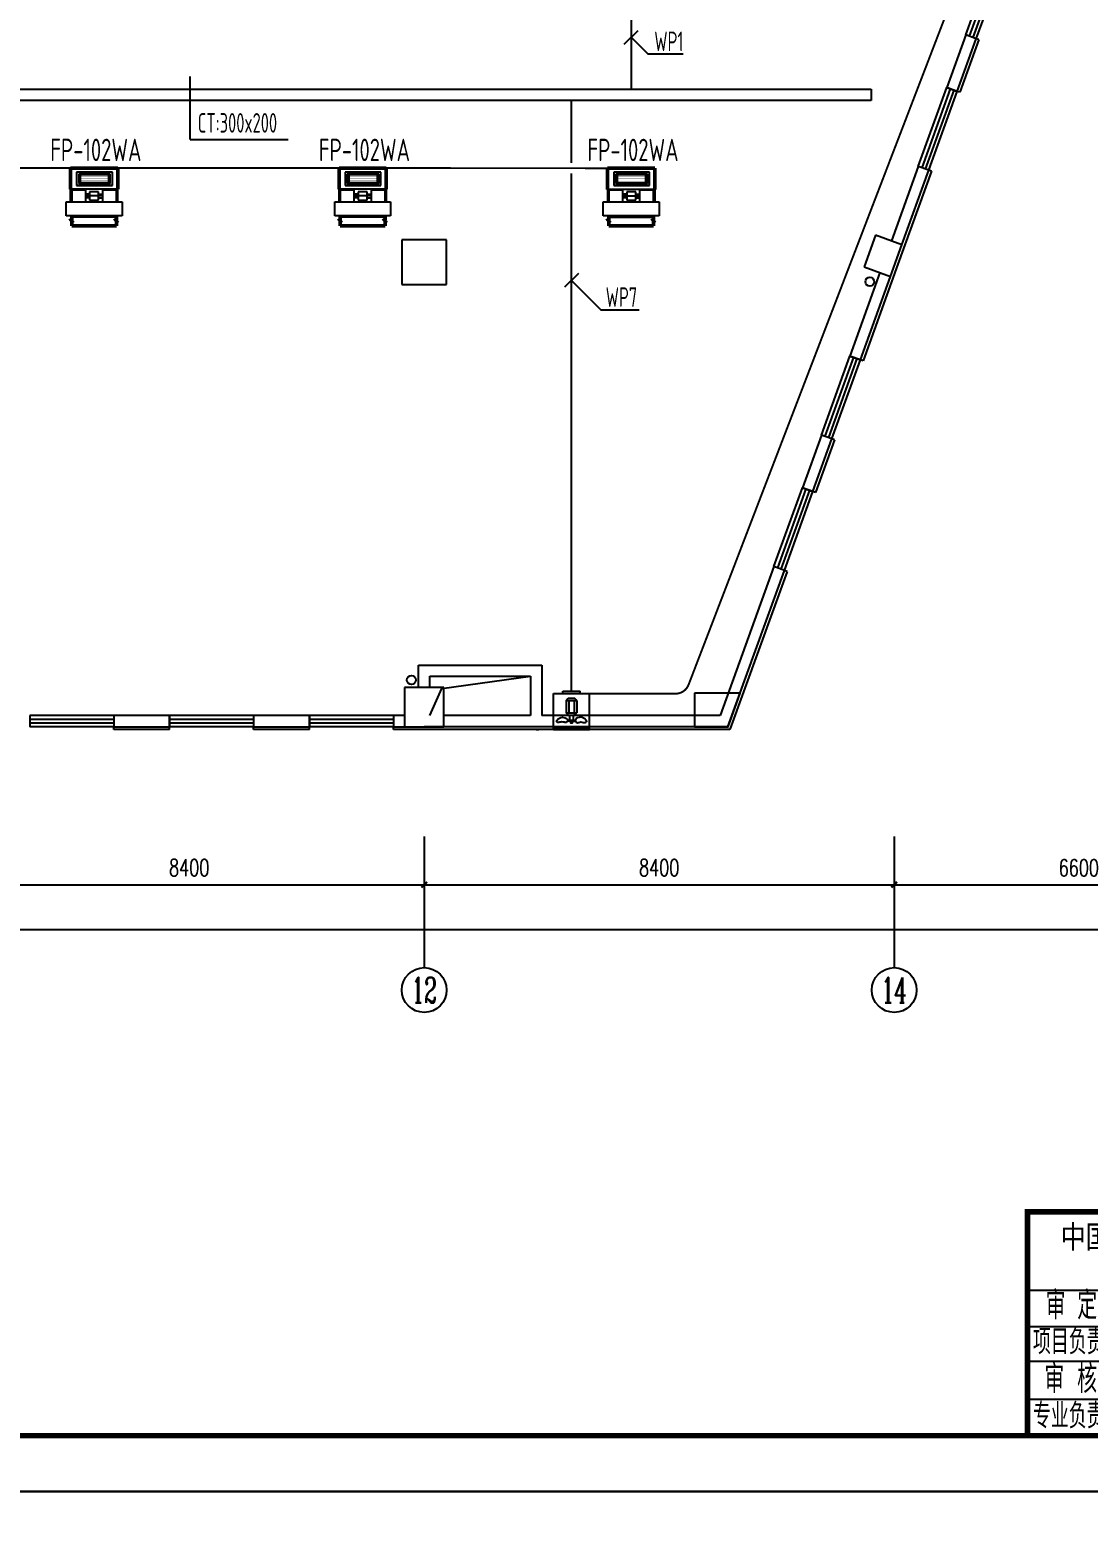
# Model space of a CAD drawing. Extents: x 2166032 to 5302137, y 581493 to 2416206.
# Drawn here: x 2382242 to 2401160, y 1092445 to 1119035 of the extents above; entities that cross this region are included whole.
import ezdxf
from ezdxf.enums import TextEntityAlignment as Align

# ---------------------------------------------------------------- set-up
doc = ezdxf.new("R2010")
doc.units = 0
doc.header["$LTSCALE"] = 1000
doc.header["$MEASUREMENT"] = 0
for name, color, linetype in [('ACS_FFG_FK', 7, 'Continuous'), ('AXIS', 3, 'Continuous'), ('AXIS_TEXT', 7, 'Continuous'), ('CABLETRAY', 4, 'Continuous'), ('COLUMN', 2, 'Continuous'), ('DIM-照明', 3, 'Continuous'), ('PUB_TEXT', 7, 'Continuous'), ('PUB_TITLE', 137, 'Continuous'), ('SURFACE', 8, 'Continuous'), ('TEL_TEXT', 7, 'Continuous'), ('WALL', 8, 'Continuous'), ('WINDOW', 8, 'Continuous'), ('WIRE-照明', 1, 'Continuous'), ('屋面', 151, 'Continuous'), ('消防', 7, 'Continuous'), ('风机盘管', 7, 'Continuous')]:
    doc.layers.add(name, color=color, linetype=linetype)
doc.layers.add('ACS_KT_SB', color=130, linetype='Continuous', lineweight=13)
doc.layers.add('ACS_SFG_F2', color=6, linetype='Continuous', lineweight=50)
doc.styles.add('-黑体', font='simhei.ttf', dxfattribs={"width": 0.8})
doc.styles.add('_TCH_AXIS', font='complex_.ttf')
doc.styles.add('_TEL_DIM', font='@tssdeng.shx', dxfattribs={"width": 0.8, "height": 3.5, "bigfont": '!tssdchn.shx'})
doc.styles.add('COMPLEX', font='complex_.ttf')
doc.styles.add('DIM_FONT', font='simplex_.ttf', dxfattribs={"width": 0.7})
doc.styles.add('HZ', font='！tssdeng.shx', dxfattribs={"bigfont": '！tssdchn.shx'})
doc.styles.add('TSSD_Dimension', font='Tssdeng.shx', dxfattribs={"width": 0.7, "bigfont": 'tssdchn.shx'})
doc.styles.add('TSSD_REIN', font='tssdeng.shx', dxfattribs={"width": 0.7, "bigfont": 'tssdchn.shx'})
doc.dimstyles.new('DIMN', dxfattribs={"dimtxt": 300, "dimasz": 100, "dimexe": 250, "dimexo": 300, "dimgap": 150, "dimtad": 1, "dimdec": 0, "dimzin": 0, "dimdsep": 46, "dimtxsty": 'DIM_FONT', "dimblk": 'ARCHTICK', "dimcen": 0.09, "dimclrt": 7, "dimazin": 2, "dimtfac": 1, "dimtdec": 0, "dimtix": 1, "dimtmove": 2, "dimatfit": 3, "dimldrblk": 'ARCHTICK', "dimfxl": 1, "dimtolj": 1, "dimtzin": 0, "dimarcsym": 0})

# ---------------------------------------------------------------- blocks, each defined once
blk = doc.blocks.new('$图签$00000001')
blk.add_line((-123, 6.5), (-100, 0))
at = {"layer": 'PUB_TITLE'}
for p, q in [((-100, 0), (-100, 40)), ((-35, 0), (-35, 40)), ((-23, 0), (-23, 40)), ((-180, 26), (0, 26)), ((-162, 0), (-162, 26)), ((-139, 0), (-139, 26)), ((-123, 0), (-123, 26)), ((-180, 19.5), (-100, 19.5)), ((-35, 16.86), (0, 16.86)), ((-180, 13.28), (-139, 13.28)), ((-123, 13), (-100, 13)), ((-180, 6.5), (0, 6.5)), ((-73, 0), (-73, 6.5)), ((-61, 0), (-61, 6.5))]:
    blk.add_line(p, q, dxfattribs=at)
at = {"layer": 'PUB_TITLE', "const_width": 1}
blk.add_lwpolyline([(-180, 0), (-180, 40), (0, 40)], dxfattribs=at)
at = {"layer": 'PUB_TITLE'}
blk.add_lwpolyline([(0, 40), (-180, 40), (-180, 0), (0, 0)], close=True, dxfattribs=at)
at = {"layer": 'PUB_TEXT', "style": 'TSSD_REIN'}
for s, height, width, p in [('阶段', 5, 0.8, (-33.39, 30.46)), ('施工图', 5, 0.8, (-17.87, 30.46)), ('建设部发甲设证书', 4, 0.7, (-165.53, 28.06)), ('A111001255', 4, 0.7, (-143.13, 28.06)), ('号', 4, 0.7, (-121.8, 28.06)), ('审', 5, 0.75, (-176.74, 20.78)), ('定', 5, 0.75, (-171.1, 20.78)), ('校 对', 5, 0.8, (-136.27, 20.81)), ('册号', 5, 0.8, (-33.39, 18.85)), ('D大陆-车间', 4.05, 0.75, (-22.67, 18.71)), ('项目负责人', 4.5, 0.75, (-179.02, 14.53)), ('设 计', 5, 0.8, (-136.37, 10.62)), ('图号', 5, 0.8, (-33.39, 9.19)), ('电', 5, 0.8, (-17.17, 9.21)), ('审 核', 5, 0.75, (-176.96, 7.62)), ('专业负责人', 4.5, 0.75, (-179.03, 1.3)), ('制 图', 5, 0.8, (-136.37, 1.02)), ('A1+1/4', 4.5, 0.75, (-93.87, 1.3)), ('比例', 5, 0.8, (-71.29, 1.01)), ('1:100', 4.5, 0.75, (-57.61, 1.3)), ('日期', 5, 0.8, (-33.97, 0.67)), ('2012年03月', 4.05, 0.75, (-22.29, 1.33))]:
    blk.add_text(s, height=height, dxfattribs=dict(at, width=width)).set_placement(p)
at = {"layer": 'PUB_TITLE', "color": 7, "style": '-黑体', "width": 0.8}
blk.add_text('中国航天建筑设计研究院（集团）', height=4.0889, dxfattribs=at).set_placement((-174.05, 33.5))
blk.add_text('大陆机电生产装配车间', height=4.089, dxfattribs=at).set_placement((-68.03, 30.09), align=Align.CENTER)
blk = doc.blocks.new('$SB61_1')
for p, q in [((-344, 91), (-380, 54)), ((-380, 54), (-380, -52)), ((-344, 91), (-134, 91)), ((-344, 91), (-344, -89)), ((-344, 43), (-134, 43)), ((-93, 50), (-134, 91)), ((-134, 91), (-134, -89)), ((-93, 50), (-93, -47)), ((-93, 32), (-10, 32)), ((-10, 66), (-10, -64)), ((-10, 66), (10, 66)), ((10, 16), (10, 66)), ((-344, -89), (-380, -52)), ((-344, -45), (-134, -45)), ((-344, -89), (-134, -89)), ((-93, -47), (-134, -89)), ((-93, -27), (-10, -27)), ((-10, -64), (10, -64)), ((10, -16), (10, -64))]:
    blk.add_line(p, q)
for points in [[(27, 198, 0.411372), (11, 254, 0.494273), (-35, 83, 0.741953), (33, 105, 0.098181), (27, 124, -0.171786), (27, 198)], [(31, -198, -0.313475), (12, -256, -0.472676), (-35, -80, -0.748081), (34, -102, -0.098181), (28, -121, 0.171786), (28, -196)]]:
    blk.add_lwpolyline(points, format="xyb")
blk.add_lwpolyline([(10, 16), (34, 16), (34, -16), (10, -16)], close=True)
for tag, p, height, style, width, flags in [('UNIT', (0, 0), 0.001, 'HZ', 0.7, 1), ('WHAT', (0, 0), 0.001, 'HZ', 0.7, 1), ('SPEC', (0, 0), 0.001, 'HZ', 0.7, 1), ('YSIZE', (34, -16), 0.15, 'DIM_FONT', 0.8, 9), ('XSIZE', (34, -16), 0.15, 'DIM_FONT', 0.8, 9)]:
    blk.add_attdef(tag, p, '', height=height, dxfattribs=dict(style=style, width=width, flags=flags))
blk = doc.blocks.new('A$C54D307B5')
at = {"layer": '消防'}
for p, q in [((0, -300), (0, 300)), ((0, 300), (640, 300)), ((165, 345), (475, 345)), ((165, 300), (165, 345)), ((475, 300), (475, 345)), ((640, -300), (640, 300)), ((0, -340), (0, -300)), ((0, -300), (640, -300)), ((0, -340), (640, -340)), ((640, -340), (640, -300))]:
    blk.add_line(p, q, dxfattribs=at)
at = {"layer": '风机盘管', "xscale": -1.057367996545509, "yscale": 1.057367996545509, "zscale": 1.0573679886336, "rotation": 90}
blk.add_blockref('$SB61_1', (321, -183), dxfattribs=at)
blk = doc.blocks.new('H-DTDFFS-20')
for p, q in [((-0.5, 0.5), (0.5, 0.5)), ((-0.5, -0.5), (-0.5, 0.5)), ((0.5, 0.5), (-0.5, 0.5)), ((0.5, 0.5), (0.5, -0.5)), ((-0.44, -0.34), (-0.44, 0.34)), ((-0.44, 0.34), (0.44, 0.34)), ((-0.4, 0.3), (0.4, 0.3)), ((-0.4, -0.3), (-0.4, 0.3)), ((0.4, 0.3), (0.4, -0.3)), ((0.44, 0.34), (0.44, -0.34)), ((0.44, -0.34), (-0.44, -0.34)), ((0.4, -0.3), (-0.4, -0.3)), ((0.5, -0.5), (-0.5, -0.5))]:
    blk.add_line(p, q)
at = {"const_width": 0.01}
for points in [[(-0.4, 0.162), (0.4, 0.162)], [(-0.4, 0), (0.4, 0)], [(-0.4, -0.162), (0.4, -0.162)]]:
    blk.add_lwpolyline(points, dxfattribs=at)
blk = doc.blocks.new('_ArchTick')
at = {"color": 0, "linetype": 'ByBlock', "const_width": 0.4}
blk.add_lwpolyline([(-0.5, -0.5), (0.5, 0.5)], dxfattribs=at)
blk = doc.blocks.new('*D2307')
at = {"layer": 'AXIS', "color": 0, "lineweight": -2}
for p, q in [((2380892, 1104623), (2380892, 1103512)), ((2389292, 1104623), (2389292, 1103512)), ((2380892, 1103762), (2389292, 1103762))]:
    blk.add_line(p, q, dxfattribs=at)
at = {"layer": 'Defpoints', "color": 0}
for p in [(2380892, 1104923), (2389292, 1104923), (2389292, 1103762)]:
    blk.add_point(p, dxfattribs=at)
at = {"layer": 'AXIS', "color": 0, "lineweight": -2, "xscale": 100, "yscale": 100, "zscale": 100, "rotation": 180}
blk.add_blockref('_ArchTick', (2380892, 1103762), dxfattribs=at)
at = {"layer": 'AXIS', "color": 0, "lineweight": -2, "xscale": 100, "yscale": 100, "zscale": 100}
blk.add_blockref('_ArchTick', (2389292, 1103762), dxfattribs=at)
at = {"layer": 'AXIS', "color": 7, "insert": (2385092, 1104067), "char_height": 300, "attachment_point": 5, "style": 'DIM_FONT'}
blk.add_mtext('\\A1;8400', dxfattribs=at)
blk = doc.blocks.new('*D2308')
at = {"layer": 'AXIS', "color": 0, "lineweight": -2}
for p, q in [((2389292, 1104623), (2389292, 1103512)), ((2397692, 1104623), (2397692, 1103512)), ((2389292, 1103762), (2397692, 1103762))]:
    blk.add_line(p, q, dxfattribs=at)
at = {"layer": 'Defpoints', "color": 0}
for p in [(2389292, 1104923), (2397692, 1104923), (2397692, 1103762)]:
    blk.add_point(p, dxfattribs=at)
at = {"layer": 'AXIS', "color": 0, "lineweight": -2, "xscale": 100, "yscale": 100, "zscale": 100, "rotation": 180}
blk.add_blockref('_ArchTick', (2389292, 1103762), dxfattribs=at)
at = {"layer": 'AXIS', "color": 0, "lineweight": -2, "xscale": 100, "yscale": 100, "zscale": 100}
blk.add_blockref('_ArchTick', (2397692, 1103762), dxfattribs=at)
at = {"layer": 'AXIS', "color": 7, "insert": (2393492, 1104067), "char_height": 300, "attachment_point": 5, "style": 'DIM_FONT'}
blk.add_mtext('\\A1;8400', dxfattribs=at)
blk = doc.blocks.new('*D2309')
at = {"layer": 'AXIS', "color": 0, "lineweight": -2}
for p, q in [((2397692, 1104623), (2397692, 1103512)), ((2404292, 1104623), (2404292, 1103512)), ((2397692, 1103762), (2404292, 1103762))]:
    blk.add_line(p, q, dxfattribs=at)
at = {"layer": 'Defpoints', "color": 0}
for p in [(2397692, 1104923), (2404292, 1104923), (2404292, 1103762)]:
    blk.add_point(p, dxfattribs=at)
at = {"layer": 'AXIS', "color": 0, "lineweight": -2, "xscale": 100, "yscale": 100, "zscale": 100, "rotation": 180}
blk.add_blockref('_ArchTick', (2397692, 1103762), dxfattribs=at)
at = {"layer": 'AXIS', "color": 0, "lineweight": -2, "xscale": 100, "yscale": 100, "zscale": 100}
blk.add_blockref('_ArchTick', (2404292, 1103762), dxfattribs=at)
at = {"layer": 'AXIS', "color": 7, "insert": (2400992, 1104064), "char_height": 300, "attachment_point": 5, "style": 'DIM_FONT'}
blk.add_mtext('\\A1;6600', dxfattribs=at)
blk = doc.blocks.new('*D2311')
at = {"layer": 'AXIS', "color": 0, "lineweight": -2}
for p, q in [((2328892, 1104323), (2328892, 1102712)), ((2406722, 1104323), (2406722, 1102712)), ((2328892, 1102962), (2406722, 1102962))]:
    blk.add_line(p, q, dxfattribs=at)
at = {"layer": 'Defpoints', "color": 0}
for p in [(2328892, 1104623), (2406722, 1104623), (2406722, 1102962)]:
    blk.add_point(p, dxfattribs=at)
at = {"layer": 'AXIS', "color": 0, "lineweight": -2, "xscale": 100, "yscale": 100, "zscale": 100, "rotation": 180}
blk.add_blockref('_ArchTick', (2328892, 1102962), dxfattribs=at)
at = {"layer": 'AXIS', "color": 0, "lineweight": -2, "xscale": 100, "yscale": 100, "zscale": 100}
blk.add_blockref('_ArchTick', (2406722, 1102962), dxfattribs=at)
at = {"layer": 'AXIS', "color": 7, "insert": (2367807, 1103264), "char_height": 300, "attachment_point": 5, "style": 'DIM_FONT'}
blk.add_mtext('\\A1;77830', dxfattribs=at)
blk = doc.blocks.new('$TCHSYS$WIN2D')
for p, q in [((-0.5, 0.5), (0.5, 0.5)), ((-0.5, 0.5), (-0.5, -0.5)), ((0.5, 0.5), (0.5, -0.5)), ((0.5, 0.167), (-0.5, 0.167)), ((0.5, -0.167), (-0.5, -0.167)), ((-0.5, -0.5), (0.5, -0.5))]:
    blk.add_line(p, q)
blk = doc.blocks.new('_AXISO')
blk.add_circle((0, 0), 0.5)
at = {"layer": 'AXIS_TEXT', "style": 'COMPLEX', "width": 1.171875}
blk.add_attdef('A', text='', height=0.56, dxfattribs=at).set_placement((-0.25, -0.28), (0.25, -0.28), align=Align.FIT)

msp = doc.modelspace()

# ---------------------------------------------------------------- linework, layer by layer
for q in [(2385111.2, 1118202.7), (2386860.9, 1117073.8)]:
    msp.add_line((2385111.2, 1117073.8), q)
at = {"color": 0}
for p, q in [((2383816.8, 1116185.1), (2382966.8, 1116185.1)), ((2382966.8, 1116185.1), (2382966.8, 1115960.1)), ((2383241.8, 1116172.6), (2382991.8, 1116172.6)), ((2382991.8, 1116172.6), (2382991.8, 1115960.1)), ((2383241.8, 1115960.1), (2383241.8, 1116172.6)), ((2383311.8, 1116097.6), (2383241.8, 1116097.6)), ((2383541.8, 1116066.3), (2383241.8, 1116066.3)), ((2383311.8, 1116035.1), (2383241.8, 1116035.1)), ((2383311.8, 1116141.3), (2383311.8, 1115991.3)), ((2383471.8, 1116141.3), (2383311.8, 1116141.3)), ((2383471.8, 1115991.3), (2383471.8, 1116141.3)), ((2383471.8, 1116097.6), (2383541.8, 1116097.6)), ((2383471.8, 1116035.1), (2383541.8, 1116035.1)), ((2383791.8, 1116172.6), (2383541.8, 1116172.6)), ((2383541.8, 1116172.6), (2383541.8, 1115960.1)), ((2383791.8, 1115960.1), (2383791.8, 1116172.6)), ((2383816.8, 1115960.1), (2383816.8, 1116185.1)), ((2388616.8, 1116185.1), (2387766.8, 1116185.1)), ((2387766.8, 1116185.1), (2387766.8, 1115960.1)), ((2388041.8, 1116172.6), (2387791.8, 1116172.6)), ((2387791.8, 1116172.6), (2387791.8, 1115960.1)), ((2388041.8, 1115960.1), (2388041.8, 1116172.6)), ((2388111.8, 1116097.6), (2388041.8, 1116097.6)), ((2388341.8, 1116066.3), (2388041.8, 1116066.3)), ((2388111.8, 1116035.1), (2388041.8, 1116035.1)), ((2388111.8, 1116141.3), (2388111.8, 1115991.3)), ((2388271.8, 1116141.3), (2388111.8, 1116141.3)), ((2388271.8, 1115991.3), (2388271.8, 1116141.3)), ((2388271.8, 1116097.6), (2388341.8, 1116097.6)), ((2388271.8, 1116035.1), (2388341.8, 1116035.1)), ((2388591.8, 1116172.6), (2388341.8, 1116172.6)), ((2388341.8, 1116172.6), (2388341.8, 1115960.1)), ((2388591.8, 1115960.1), (2388591.8, 1116172.6)), ((2388616.8, 1115960.1), (2388616.8, 1116185.1)), ((2393416.8, 1116183.9), (2392566.8, 1116183.9)), ((2392566.8, 1116183.9), (2392566.8, 1115958.9)), ((2392841.8, 1116171.4), (2392591.8, 1116171.4)), ((2392591.8, 1116171.4), (2392591.8, 1115958.9)), ((2392841.8, 1115958.9), (2392841.8, 1116171.4)), ((2392911.8, 1116096.4), (2392841.8, 1116096.4)), ((2393141.8, 1116065.1), (2392841.8, 1116065.1)), ((2392911.8, 1116033.9), (2392841.8, 1116033.9)), ((2392911.8, 1116140.1), (2392911.8, 1115990.1)), ((2393071.8, 1116140.1), (2392911.8, 1116140.1)), ((2393071.8, 1115990.1), (2393071.8, 1116140.1)), ((2393071.8, 1116096.4), (2393141.8, 1116096.4)), ((2393071.8, 1116033.9), (2393141.8, 1116033.9)), ((2393391.8, 1116171.4), (2393141.8, 1116171.4)), ((2393141.8, 1116171.4), (2393141.8, 1115958.9)), ((2393391.8, 1115958.9), (2393391.8, 1116171.4)), ((2393416.8, 1115958.9), (2393416.8, 1116183.9)), ((2382891.8, 1115960.1), (2383891.8, 1115960.1)), ((2382891.8, 1115710.1), (2382891.8, 1115960.1)), ((2383311.8, 1115991.3), (2383471.8, 1115991.3)), ((2383891.8, 1115960.1), (2383891.8, 1115710.1)), ((2387691.8, 1115960.1), (2388691.8, 1115960.1)), ((2387691.8, 1115710.1), (2387691.8, 1115960.1)), ((2388111.8, 1115991.3), (2388271.8, 1115991.3)), ((2388691.8, 1115960.1), (2388691.8, 1115710.1)), ((2392491.8, 1115958.9), (2393491.8, 1115958.9)), ((2392491.8, 1115708.9), (2392491.8, 1115958.9)), ((2392911.8, 1115990.1), (2393071.8, 1115990.1)), ((2393491.8, 1115958.9), (2393491.8, 1115708.9)), ((2383891.8, 1115710.1), (2382891.8, 1115710.1)), ((2383821.8, 1115685.1), (2382961.8, 1115685.1)), ((2382991.8, 1115710.1), (2382991.8, 1115685.1)), ((2383791.8, 1115710.1), (2383791.8, 1115685.1)), ((2388691.8, 1115710.1), (2387691.8, 1115710.1)), ((2388621.8, 1115685.1), (2387761.8, 1115685.1)), ((2387791.8, 1115710.1), (2387791.8, 1115685.1)), ((2388591.8, 1115710.1), (2388591.8, 1115685.1)), ((2393491.8, 1115708.9), (2392491.8, 1115708.9)), ((2393421.8, 1115683.9), (2392561.8, 1115683.9)), ((2392591.8, 1115708.9), (2392591.8, 1115683.9)), ((2393391.8, 1115708.9), (2393391.8, 1115683.9))]:
    msp.add_line(p, q, dxfattribs=at)
msp.add_circle((2604640.5, 1020101.3), 438608.5)
at = {"layer": 'ACS_SFG_F2'}
for p, q in [((2383814.3, 1116563.4), (2382969.2, 1116563.4)), ((2382969.2, 1116563.4), (2382969.2, 1116185.1)), ((2383814.3, 1116563.4), (2383814.3, 1116185.1)), ((2388614.3, 1116563.4), (2387769.2, 1116563.4)), ((2387769.2, 1116563.4), (2387769.2, 1116185.1)), ((2388614.3, 1116563.4), (2388614.3, 1116185.1)), ((2393414.3, 1116562.2), (2392569.2, 1116562.2)), ((2392569.2, 1116562.2), (2392569.2, 1116183.9)), ((2393414.3, 1116562.2), (2393414.3, 1116183.9)), ((2382991.8, 1115639.2), (2382957.2, 1115663.9)), ((2382957.2, 1115663.9), (2383015.2, 1115586.7)), ((2382991.8, 1115685.1), (2382991.8, 1115639.2)), ((2382992.3, 1115597.2), (2382991.8, 1115535.1)), ((2383791.8, 1115535.1), (2382991.8, 1115535.1)), ((2383015.2, 1115586.7), (2382992.3, 1115597.2)), ((2383791.8, 1115639.2), (2383757.2, 1115663.9)), ((2383757.2, 1115663.9), (2383815.2, 1115586.7)), ((2383791.8, 1115685.1), (2383791.8, 1115639.2)), ((2383792.3, 1115597.2), (2383791.8, 1115535.1)), ((2383815.2, 1115586.7), (2383792.3, 1115597.2)), ((2387791.8, 1115639.2), (2387757.2, 1115663.9)), ((2387757.2, 1115663.9), (2387815.2, 1115586.7)), ((2387791.8, 1115685.1), (2387791.8, 1115639.2)), ((2387792.3, 1115597.2), (2387791.8, 1115535.1)), ((2388591.8, 1115535.1), (2387791.8, 1115535.1)), ((2387815.2, 1115586.7), (2387792.3, 1115597.2)), ((2388591.8, 1115639.2), (2388557.2, 1115663.9)), ((2388557.2, 1115663.9), (2388615.2, 1115586.7)), ((2388591.8, 1115685.1), (2388591.8, 1115639.2)), ((2388592.3, 1115597.2), (2388591.8, 1115535.1)), ((2388615.2, 1115586.7), (2388592.3, 1115597.2)), ((2392591.8, 1115638), (2392557.2, 1115662.7)), ((2392557.2, 1115662.7), (2392615.2, 1115585.5)), ((2392591.8, 1115683.9), (2392591.8, 1115638)), ((2392592.3, 1115596.1), (2392591.8, 1115533.9)), ((2393391.8, 1115533.9), (2392591.8, 1115533.9)), ((2392615.2, 1115585.5), (2392592.3, 1115596.1)), ((2393391.8, 1115638), (2393357.2, 1115662.7)), ((2393357.2, 1115662.7), (2393415.2, 1115585.5)), ((2393391.8, 1115683.9), (2393391.8, 1115638)), ((2393392.3, 1115596.1), (2393391.8, 1115533.9)), ((2393415.2, 1115585.5), (2393392.3, 1115596.1))]:
    msp.add_line(p, q, dxfattribs=at)
at = {"layer": 'AXIS'}
for p, q in [((2389291.8, 1104622.9), (2389291.8, 1102280.2)), ((2397691.8, 1104622.9), (2397691.8, 1102280.2))]:
    msp.add_line(p, q, dxfattribs=at)
msp.add_lwpolyline([(2389391.8, 1106785.2), (2389604.6, 1107269.1), (2391191.8, 1107485.1)], dxfattribs=at)
at = {"layer": 'CABLETRAY'}
for p, q in [((2379005.9, 1117972.1), (2397280.8, 1117972.1)), ((2397280.8, 1117972.1), (2397280.8, 1117772.1)), ((2397280.8, 1117772.1), (2379005.9, 1117772.1))]:
    msp.add_line(p, q, dxfattribs=at)
at = {"layer": 'COLUMN'}
for p, q in [((2389690.2, 1115285.1), (2388890.2, 1115285.1)), ((2388890.2, 1115285.1), (2388890.2, 1114485.1)), ((2389690.2, 1114485.1), (2389690.2, 1115285.1)), ((2397359.5, 1115363.4), (2397155.8, 1114799)), ((2397830.3, 1115193.5), (2397359.5, 1115363.4)), ((2397626.5, 1114629.1), (2397830.3, 1115193.5)), ((2397155.8, 1114799), (2397626.5, 1114629.1)), ((2388890.2, 1114485.1), (2389690.2, 1114485.1)), ((2389641.5, 1107285.2), (2388941.5, 1107285.2)), ((2388941.5, 1107285.2), (2388941.5, 1106585.2)), ((2389641.5, 1106585.2), (2389641.5, 1107285.2)), ((2388941.5, 1106585.2), (2389641.5, 1106585.2))]:
    msp.add_line(p, q, dxfattribs=at)
msp.add_lwpolyline([(2394123.9, 1107185.1), (2394123.9, 1106585.1), (2394723.9, 1106585.1), (2394940.5, 1107185.1), (2394123.9, 1107185.1)], dxfattribs=at)
at = {"layer": 'DIM-照明'}
for p, q in [((2392868, 1118777.3), (2393115.5, 1119024.8)), ((2392047.5, 1114682), (2391800, 1114434.5))]:
    msp.add_line(p, q, dxfattribs=at)
for points in [[(2392991.8, 1118901), (2393290.1, 1118602.7)], [(2393290.1, 1118602.7), (2393921.7, 1118602.7)], [(2391923.8, 1114558.2), (2392447.7, 1114034.3)], [(2392447.7, 1114034.3), (2393131.1, 1114034.3)]]:
    msp.add_lwpolyline(points, dxfattribs=at)
at = {"layer": 'PUB_TITLE'}
for points in [[(2313973.2, 1092919.6), (2419073.2, 1092919.6), (2419073.2, 1152319.6), (2313973.2, 1152319.6)], [(2313973.2, 1033519.6), (2419073.2, 1033519.6), (2419073.2, 1092919.6), (2313973.2, 1092919.6)]]:
    msp.add_lwpolyline(points, close=True, dxfattribs=at)
at = {"layer": 'PUB_TITLE', "const_width": 100}
msp.add_lwpolyline([(2316473.2, 1093919.6), (2418073.2, 1093919.6), (2418073.2, 1151319.6), (2316473.2, 1151319.6)], close=True, dxfattribs=at)
at = {"layer": 'SURFACE'}
for p, q in [((2399206, 1118858.7), (2398866.4, 1117918.1)), ((2399206, 1118858.7), (2399158.9, 1118875.6)), ((2398866.4, 1117918.1), (2398819.3, 1117935.1)), ((2398357, 1116507.2), (2397757.7, 1114847.5)), ((2398357, 1116507.2), (2398310, 1116524.2)), ((2397757.7, 1114847.5), (2397134.5, 1113121.2)), ((2397134.5, 1113121.2), (2397087.4, 1113138.2)), ((2396625.1, 1111710.3), (2396285.5, 1110769.7)), ((2396625.1, 1111710.3), (2396578, 1111727.3)), ((2396285.5, 1110769.7), (2396238.4, 1110786.7)), ((2395776.1, 1109358.9), (2394756.5, 1106535.1)), ((2395776.1, 1109358.9), (2395729.1, 1109375.9)), ((2383741.8, 1106535.1), (2383741.8, 1106585.1)), ((2384741.8, 1106535.1), (2383741.8, 1106535.1)), ((2384741.8, 1106535.1), (2384741.8, 1106585.1)), ((2386241.8, 1106535.1), (2386241.8, 1106585.1)), ((2387241.8, 1106535.1), (2386241.8, 1106535.1)), ((2387241.8, 1106535.1), (2387241.8, 1106585.1)), ((2388741.8, 1106535.1), (2388741.8, 1106585.1)), ((2389291.8, 1106535.1), (2388741.8, 1106535.1)), ((2391291.8, 1106535.1), (2389291.8, 1106535.1)), ((2394756.5, 1106535.1), (2391291.8, 1106535.1)), ((2391291.8, 1106535.1), (2391341.8, 1106535.1)), ((2391341.8, 1106535.1), (2391341.8, 1106535.1))]:
    msp.add_line(p, q, dxfattribs=at)
at = {"layer": 'WALL'}
for p, q in [((2398970.8, 1118943.6), (2398631.2, 1118003)), ((2399158.9, 1118875.6), (2398970.8, 1118943.6)), ((2398819.3, 1117935.1), (2399158.9, 1118875.6)), ((2398631.2, 1118003), (2398819.3, 1117935.1)), ((2398121.8, 1116592.1), (2397641.5, 1115261.6)), ((2398310, 1116524.2), (2398121.8, 1116592.1)), ((2397829.6, 1115193.7), (2398310, 1116524.2)), ((2397437.7, 1114697.3), (2396899.3, 1113206.1)), ((2397087.4, 1113138.2), (2397625.8, 1114629.4)), ((2396899.3, 1113206.1), (2397087.4, 1113138.2)), ((2396389.9, 1111795.2), (2396050.3, 1110854.6)), ((2396578, 1111727.3), (2396389.9, 1111795.2)), ((2396238.4, 1110786.7), (2396578, 1111727.3)), ((2396050.3, 1110854.6), (2396238.4, 1110786.7)), ((2395540.9, 1109443.8), (2394581, 1106785.1)), ((2394721.4, 1106585.1), (2395729.1, 1109375.9)), ((2395729.1, 1109375.9), (2395540.9, 1109443.8)), ((2389191.8, 1107285.2), (2389191.8, 1107685.1)), ((2389191.8, 1107685.1), (2391391.8, 1107685.1)), ((2391391.8, 1107685.1), (2391391.8, 1106785.1)), ((2389391.8, 1107285.2), (2389391.8, 1107485.1)), ((2389391.8, 1107485.1), (2391191.8, 1107485.1)), ((2391191.8, 1107485.1), (2391191.8, 1106785.1)), ((2384741.8, 1106785.1), (2383741.8, 1106785.1)), ((2383741.8, 1106785.1), (2383741.8, 1106585.1)), ((2384741.8, 1106585.1), (2384741.8, 1106785.1)), ((2387241.8, 1106785.1), (2386241.8, 1106785.1)), ((2386241.8, 1106785.1), (2386241.8, 1106585.1)), ((2387241.8, 1106585.1), (2387241.8, 1106785.1)), ((2388941.5, 1106785.1), (2388741.8, 1106785.1)), ((2388741.8, 1106785.1), (2388741.8, 1106585.1)), ((2391191.8, 1106785.1), (2389641.5, 1106785.1)), ((2394581, 1106785.1), (2391391.8, 1106785.1)), ((2383741.8, 1106585.1), (2384741.8, 1106585.1)), ((2386241.8, 1106585.1), (2387241.8, 1106585.1)), ((2388741.8, 1106585.1), (2389291.8, 1106585.1)), ((2391291.8, 1106585.1), (2389291.8, 1106585.1)), ((2394721.4, 1106585.1), (2391291.8, 1106585.1))]:
    msp.add_line(p, q, dxfattribs=at)
msp.add_lwpolyline([(2394123.9, 1107185.1), (2394121.6, 1106585.1), (2394723.9, 1106585.1), (2394940.5, 1107185.1), (2394123.9, 1107185.1)], dxfattribs=at)
at = {"layer": 'WIRE-照明', "linetype": 'Continuous', "const_width": 35}
msp.add_lwpolyline([(2392243.8, 1107174.8), (2393783.6, 1107174.8, 0.3103947), (2394017, 1107335.1), (2399764.1, 1122288.3)], format="xyb", dxfattribs=at)
for points in [[(2392991.8, 1119856.6), (2392991.8, 1117972.1)], [(2391923.8, 1116654.9), (2391923.8, 1117772.1)], [(2378865.6, 1116563.4), (2382969.2, 1116563.4)], [(2383814.3, 1116563.4), (2387769.2, 1116563.4)], [(2388614.3, 1116563.4), (2392569.2, 1116562.2)], [(2391923.8, 1107220.3), (2391923.8, 1116469.9)]]:
    msp.add_lwpolyline(points, dxfattribs=at)
at = {"layer": '屋面', "color": 6}
for centre in [(2397256.3, 1114533.6), (2389063.2, 1107418.2)]:
    msp.add_circle(centre, 80, dxfattribs=at)

# ---------------------------------------------------------------- block references
msp.add_blockref('A$C54D307B5', (2391603.8, 1106875.1))
at = {"layer": 'ACS_FFG_FK', "xscale": -640, "yscale": 240, "zscale": 0.7999999999999972, "rotation": 180}
for p in [(2383398.2, 1116372.4, -52), (2388198.2, 1116372.4, -52), (2392998.2, 1116371.2, -52)]:
    msp.add_blockref('H-DTDFFS-20', p, dxfattribs=at)
at = {"layer": 'AXIS'}
ref = msp.add_blockref('_AXISO', (2389291.8, 1101880.2), dxfattribs=dict(at, xscale=800, yscale=800, zscale=800))
ref.add_attrib('A', '12', dxfattribs={"layer": 'AXIS_TEXT', "height": 452.55, "style": '_TCH_AXIS', "width": 0.597514}).set_placement((2389065.5, 1101654), (2389518, 1101654), align=Align.FIT)
ref = msp.add_blockref('_AXISO', (2397691.8, 1101880.2), dxfattribs=dict(at, xscale=800, yscale=800, zscale=800))
ref.add_attrib('A', '14', dxfattribs={"layer": 'AXIS_TEXT', "height": 452.55, "style": '_TCH_AXIS', "width": 0.581255}).set_placement((2397465.5, 1101654), (2397918, 1101654), align=Align.FIT)
at = {"layer": 'PUB_TITLE', "xscale": 100, "yscale": 100, "zscale": 100}
msp.add_blockref('$图签$00000001', (2418073.2, 1093919.6), dxfattribs=at)
at = {"layer": 'WINDOW'}
for p, xscale, yscale, zscale, rotation in [((2399319.6, 1119615), -1500, 200, -1500, 250.1479040148679), ((2398470.6, 1117263.6), -1500, 200, -1500, 250.1479040148679), ((2396738.7, 1112466.7), -1500, 200, -1500, 250.1479040148658), ((2395889.7, 1110115.3), -1500, 200, -1500, 250.1479040148658), ((2382991.8, 1106685.1), 1500, -200, 1500, 180.0000000006416), ((2385491.8, 1106685.1), 1500, -200, 1500, 180.0000000006416), ((2387991.8, 1106685.1), 1500, -200, 1500, 180.0000000006416)]:
    msp.add_blockref('$TCHSYS$WIN2D', p, dxfattribs=dict(at, xscale=xscale, yscale=yscale, zscale=zscale, rotation=rotation))

# ---------------------------------------------------------------- texts
at = {"layer": 'ACS_KT_SB', "color": 0, "style": 'TSSD_Dimension', "width": 0.7}
for p in [(2382607.9, 1116689.2, -125), (2387407.9, 1116689.2, -125), (2392207.9, 1116688.1, -125)]:
    msp.add_text('FP-102WA', height=400, dxfattribs=at).set_placement(p)
at = {"layer": 'DIM-照明', "color": 7, "style": '_TEL_DIM', "width": 0.64}
for s, p in [('WP1', (2393403.5, 1118652.7)), ('WP7', (2392535.2, 1114084.3))]:
    msp.add_text(s, height=350, dxfattribs=at).set_placement(p)
at = {"layer": 'TEL_TEXT', "style": '_TEL_DIM', "width": 0.64}
msp.add_text('CT:300x200', height=350, dxfattribs=at).set_placement((2385244.6, 1117196.8))

# ---------------------------------------------------------------- dimensions: what is measured, and where the dimension line sits
at = {"layer": 'AXIS'}
for p1, p2, distance, picture, middle in [((2380891.8, 1104922.9), (2389291.8, 1104922.9), -1160.8, '*D2307', (2385091.8, 1104067)), ((2389291.8, 1104922.9), (2397691.8, 1104922.9), -1160.8, '*D2308', (2393491.8, 1104067)), ((2397691.8, 1104922.9), (2404291.8, 1104922.9), -1160.8, '*D2309', (2400991.8, 1104063.5)), ((2328891.8, 1104622.9), (2406721.8, 1104622.9), -1660.8, '*D2311', (2367806.8, 1103263.5))]:
    dim = msp.add_aligned_dim(p1=p1, p2=p2, distance=distance, dimstyle='DIMN', dxfattribs=at)
    dim.commit()
    dim.dimension.update_dxf_attribs({"geometry": picture, "text_midpoint": middle})

doc.saveas('drawing.dxf')
